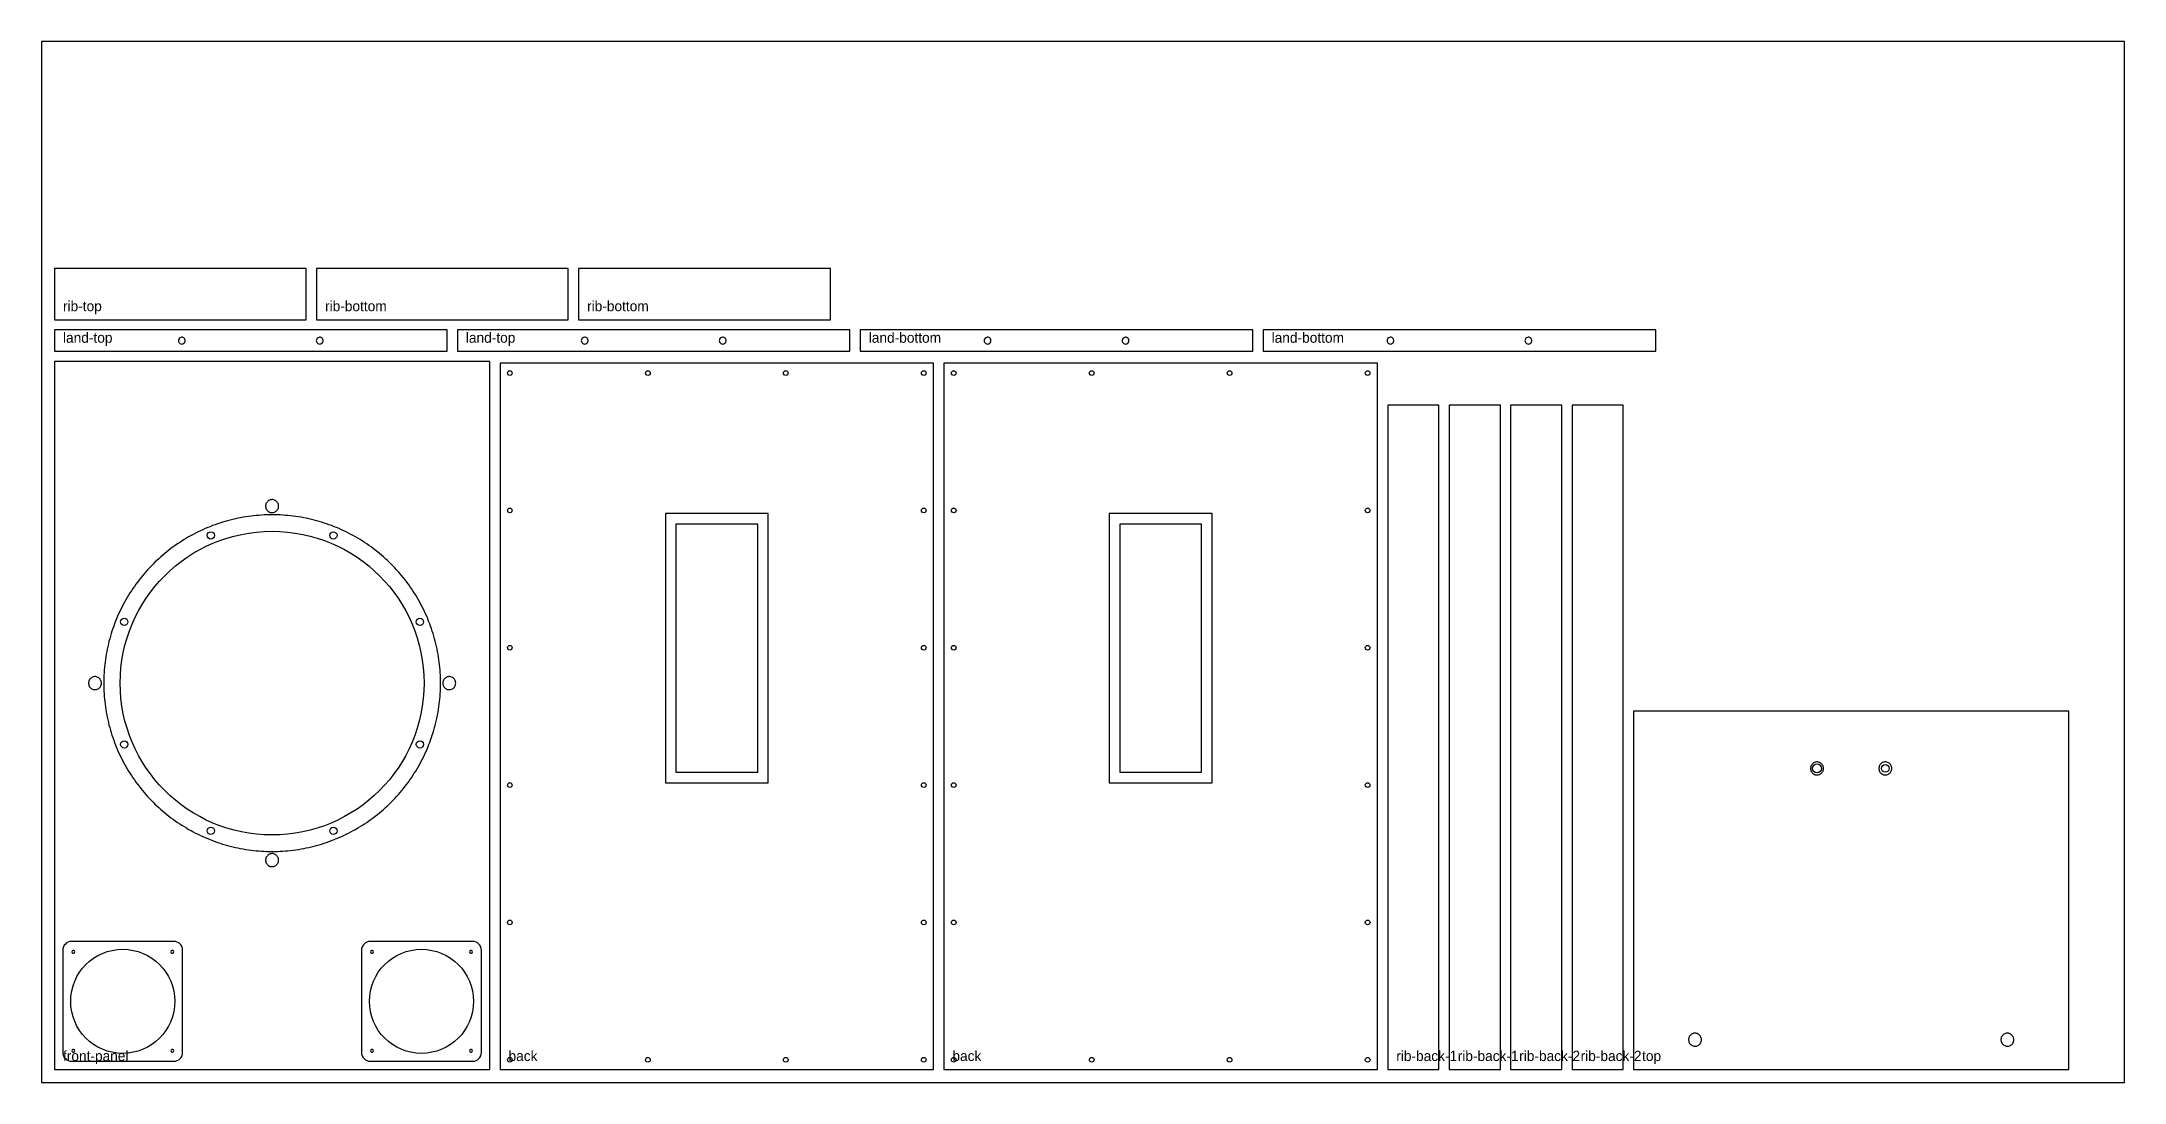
# Model space of a CAD drawing. Header units: millimetres. Extents: x 0 to 2440, y 0 to 1220.
import ezdxf

# ---------------------------------------------------------------- set-up
doc = ezdxf.new("R2010")
doc.units = ezdxf.units.MM
for name, color, linetype in [('CUT_INSIDE', 5, 'Continuous'), ('CUT_OUTSIDE', 1, 'Continuous'), ('POCKET_11MM', 3, 'Continuous'), ('POCKET_12MM', 3, 'Continuous'), ('POCKET_15MM', 3, 'Continuous'), ('POCKET_21MM', 3, 'Continuous'), ('POCKET_3.2MM', 3, 'Continuous'), ('POCKET_4.5MM', 3, 'Continuous'), ('POCKET_6MM', 3, 'Continuous')]:
    doc.layers.add(name, color=color, linetype=linetype)

msp = doc.modelspace()

# ---------------------------------------------------------------- linework, layer by layer
at = {"layer": 'CUT_INSIDE'}
for points in [[(839, 654.5), (743, 654.5), (743, 363.5), (839, 363.5), (839, 654.5)], [(1359, 654.5), (1263, 654.5), (1263, 363.5), (1359, 363.5), (1359, 654.5)]]:
    msp.add_lwpolyline(points, close=True, dxfattribs=at)
for centre, radius in [((548.5, 831.5), 2.75), ((710.2, 831.5), 2.75), ((871.8, 831.5), 2.75), ((1033.5, 831.5), 2.75), ((1068.5, 831.5), 2.75), ((1230.2, 831.5), 2.75), ((1391.8, 831.5), 2.75), ((1553.5, 831.5), 2.75), ((548.5, 670.5), 2.75), ((1033.5, 670.5), 2.75), ((1068.5, 670.5), 2.75), ((1553.5, 670.5), 2.75), ((270, 468), 178), ((198.2, 641.2), 4.25), ((341.8, 641.2), 4.25), ((96.8, 539.8), 4.25), ((443.2, 539.8), 4.25), ((548.5, 509.5), 2.75), ((1033.5, 509.5), 2.75), ((1068.5, 509.5), 2.75), ((1553.5, 509.5), 2.75), ((96.8, 396.2), 4.25), ((443.2, 396.2), 4.25), ((2080, 368), 5.25), ((2160, 368), 4.5), ((548.5, 348.5), 2.75), ((1033.5, 348.5), 2.75), ((1068.5, 348.5), 2.75), ((1553.5, 348.5), 2.75), ((198.2, 294.8), 4.25), ((341.8, 294.8), 4.25), ((548.5, 187.5), 2.75), ((1033.5, 187.5), 2.75), ((1068.5, 187.5), 2.75), ((1553.5, 187.5), 2.75), ((95, 95), 61), ((445, 95), 61), ((548.5, 26.5), 2.75), ((710.2, 26.5), 2.75), ((871.8, 26.5), 2.75), ((1033.5, 26.5), 2.75), ((1068.5, 26.5), 2.75), ((1230.2, 26.5), 2.75), ((1391.8, 26.5), 2.75), ((1553.5, 26.5), 2.75)]:
    msp.add_circle(centre, radius, dxfattribs=at)
at = {"layer": 'CUT_OUTSIDE'}
for points in [[(310, 894), (310, 954), (15, 954), (15, 894), (310, 894)], [(617, 894), (617, 954), (322, 954), (322, 894), (617, 894)], [(924, 894), (924, 954), (629, 954), (629, 894), (924, 894)], [(15, 857), (475, 857), (475, 882), (15, 882), (15, 857)], [(487, 857), (947, 857), (947, 882), (487, 882), (487, 857)], [(959, 857), (1419, 857), (1419, 882), (959, 882), (959, 857)], [(1431, 857), (1891, 857), (1891, 882), (1431, 882), (1431, 857)], [(15, 15), (525, 15), (525, 845), (15, 845), (15, 15)], [(537, 15), (1045, 15), (1045, 843), (537, 843), (537, 15)], [(1057, 15), (1565, 15), (1565, 843), (1057, 843), (1057, 15)], [(1637, 15), (1637, 794), (1577, 794), (1577, 15), (1637, 15)], [(1709, 15), (1709, 794), (1649, 794), (1649, 15), (1709, 15)], [(1721, 794), (1721, 15), (1781, 15), (1781, 794), (1721, 794)], [(1793, 794), (1793, 15), (1853, 15), (1853, 794), (1793, 794)], [(1865, 435), (1865, 15), (2375, 15), (2375, 435), (1865, 435)]]:
    msp.add_lwpolyline(points, close=True, dxfattribs=at)
at = {"layer": 'POCKET_11MM'}
msp.add_lwpolyline([(467.3, 468), (467.3, 471.1), (467.2, 474.2), (467.1, 477.3), (466.9, 480.4), (466.7, 483.5), (466.4, 486.6), (466.1, 489.7), (465.7, 492.7), (465.3, 495.8), (464.9, 498.9), (464.4, 501.9), (463.8, 505), (463.2, 508), (462.5, 511), (461.8, 514.1), (461.1, 517.1), (460.3, 520.1), (459.5, 523), (458.6, 526), (457.6, 529), (456.7, 531.9), (455.6, 534.8), (454.6, 537.7), (453.4, 540.6), (452.3, 543.5), (451.1, 546.4), (449.8, 549.2), (448.5, 552), (447.2, 554.8), (445.8, 557.6), (444.4, 560.3), (442.9, 563), (441.4, 565.8), (439.8, 568.4), (438.2, 571.1), (436.6, 573.7), (434.9, 576.3), (433.2, 578.9), (431.4, 581.4), (429.6, 584), (427.8, 586.5), (425.9, 588.9), (424, 591.4), (422, 593.8), (420, 596.1), (418, 598.5), (415.9, 600.8), (413.8, 603.1), (411.7, 605.3), (409.5, 607.5), (407.3, 609.7), (405.1, 611.8), (402.8, 613.9), (400.5, 616), (398.1, 618), (395.8, 620), (393.4, 622), (390.9, 623.9), (388.5, 625.8), (386, 627.6), (383.4, 629.4), (380.9, 631.2), (378.3, 632.9), (375.7, 634.6), (373.1, 636.2), (370.4, 637.8), (367.8, 639.4), (365, 640.9), (362.3, 642.4), (359.6, 643.8), (356.8, 645.2), (354, 646.5), (351.2, 647.8), (348.4, 649.1), (345.5, 650.3), (342.6, 651.4), (339.7, 652.6), (336.8, 653.6), (333.9, 654.7), (331, 655.6), (328, 656.6), (325, 657.5), (322.1, 658.3), (319.1, 659.1), (316.1, 659.8), (313, 660.5), (310, 661.2), (307, 661.8), (303.9, 662.4), (300.9, 662.9), (297.8, 663.3), (294.7, 663.7), (291.7, 664.1), (288.6, 664.4), (285.5, 664.7), (282.4, 664.9), (279.3, 665.1), (276.2, 665.2), (273.1, 665.3), (270, 665.3), (266.9, 665.3), (263.8, 665.2), (260.7, 665.1), (257.6, 664.9), (254.5, 664.7), (251.4, 664.4), (248.3, 664.1), (245.3, 663.7), (242.2, 663.3), (239.1, 662.9), (236.1, 662.4), (233, 661.8), (230, 661.2), (227, 660.5), (223.9, 659.8), (220.9, 659.1), (217.9, 658.3), (215, 657.5), (212, 656.6), (209, 655.6), (206.1, 654.7), (203.2, 653.6), (200.3, 652.6), (197.4, 651.4), (194.5, 650.3), (191.6, 649.1), (188.8, 647.8), (186, 646.5), (183.2, 645.2), (180.4, 643.8), (177.7, 642.4), (175, 640.9), (172.2, 639.4), (169.6, 637.8), (166.9, 636.2), (164.3, 634.6), (161.7, 632.9), (159.1, 631.2), (156.6, 629.4), (154, 627.6), (151.5, 625.8), (149.1, 623.9), (146.6, 622), (144.2, 620), (141.9, 618), (139.5, 616), (137.2, 613.9), (134.9, 611.8), (132.7, 609.7), (130.5, 607.5), (128.3, 605.3), (126.2, 603.1), (124.1, 600.8), (122, 598.5), (120, 596.1), (118, 593.8), (116, 591.4), (114.1, 588.9), (112.2, 586.5), (110.4, 584), (108.6, 581.4), (106.8, 578.9), (105.1, 576.3), (103.4, 573.7), (101.8, 571.1), (100.2, 568.4), (98.6, 565.8), (97.1, 563), (95.6, 560.3), (94.2, 557.6), (92.8, 554.8), (91.5, 552), (90.2, 549.2), (88.9, 546.4), (87.7, 543.5), (86.6, 540.6), (85.4, 537.7), (84.4, 534.8), (83.3, 531.9), (82.4, 529), (81.4, 526), (80.5, 523), (79.7, 520.1), (78.9, 517.1), (78.2, 514.1), (77.5, 511), (76.8, 508), (76.2, 505), (75.6, 501.9), (75.1, 498.9), (74.7, 495.8), (74.3, 492.7), (73.9, 489.7), (73.6, 486.6), (73.3, 483.5), (73.1, 480.4), (72.9, 477.3), (72.8, 474.2), (72.7, 471.1), (72.7, 468), (72.7, 464.9), (72.8, 461.8), (72.9, 458.7), (73.1, 455.6), (73.3, 452.5), (73.6, 449.4), (73.9, 446.3), (74.3, 443.3), (74.7, 440.2), (75.1, 437.1), (75.6, 434.1), (76.2, 431), (76.8, 428), (77.5, 425), (78.2, 421.9), (78.9, 418.9), (79.7, 415.9), (80.5, 413), (81.4, 410), (82.4, 407), (83.3, 404.1), (84.4, 401.2), (85.4, 398.3), (86.6, 395.4), (87.7, 392.5), (88.9, 389.6), (90.2, 386.8), (91.5, 384), (92.8, 381.2), (94.2, 378.4), (95.6, 375.7), (97.1, 373), (98.6, 370.2), (100.2, 367.6), (101.8, 364.9), (103.4, 362.3), (105.1, 359.7), (106.8, 357.1), (108.6, 354.6), (110.4, 352), (112.2, 349.5), (114.1, 347.1), (116, 344.6), (118, 342.2), (120, 339.9), (122, 337.5), (124.1, 335.2), (126.2, 332.9), (128.3, 330.7), (130.5, 328.5), (132.7, 326.3), (134.9, 324.2), (137.2, 322.1), (139.5, 320), (141.9, 318), (144.2, 316), (146.6, 314), (149.1, 312.1), (151.5, 310.2), (154, 308.4), (156.6, 306.6), (159.1, 304.8), (161.7, 303.1), (164.3, 301.4), (166.9, 299.8), (169.6, 298.2), (172.2, 296.6), (175, 295.1), (177.7, 293.6), (180.4, 292.2), (183.2, 290.8), (186, 289.5), (188.8, 288.2), (191.6, 286.9), (194.5, 285.7), (197.4, 284.6), (200.3, 283.4), (203.2, 282.4), (206.1, 281.3), (209, 280.4), (212, 279.4), (215, 278.5), (217.9, 277.7), (220.9, 276.9), (223.9, 276.2), (227, 275.5), (230, 274.8), (233, 274.2), (236.1, 273.6), (239.1, 273.1), (242.2, 272.7), (245.3, 272.3), (248.3, 271.9), (251.4, 271.6), (254.5, 271.3), (257.6, 271.1), (260.7, 270.9), (263.8, 270.8), (266.9, 270.7), (270, 270.7), (273.1, 270.7), (276.2, 270.8), (279.3, 270.9), (282.4, 271.1), (285.5, 271.3), (288.6, 271.6), (291.7, 271.9), (294.7, 272.3), (297.8, 272.7), (300.9, 273.1), (303.9, 273.6), (307, 274.2), (310, 274.8), (313, 275.5), (316.1, 276.2), (319.1, 276.9), (322.1, 277.7), (325, 278.5), (328, 279.4), (331, 280.4), (333.9, 281.3), (336.8, 282.4), (339.7, 283.4), (342.6, 284.6), (345.5, 285.7), (348.4, 286.9), (351.2, 288.2), (354, 289.5), (356.8, 290.8), (359.6, 292.2), (362.3, 293.6), (365, 295.1), (367.8, 296.6), (370.4, 298.2), (373.1, 299.8), (375.7, 301.4), (378.3, 303.1), (380.9, 304.8), (383.4, 306.6), (386, 308.4), (388.5, 310.2), (390.9, 312.1), (393.4, 314), (395.8, 316), (398.1, 318), (400.5, 320), (402.8, 322.1), (405.1, 324.2), (407.3, 326.3), (409.5, 328.5), (411.7, 330.7), (413.8, 332.9), (415.9, 335.2), (418, 337.5), (420, 339.9), (422, 342.2), (424, 344.6), (425.9, 347.1), (427.8, 349.5), (429.6, 352), (431.4, 354.6), (433.2, 357.1), (434.9, 359.7), (436.6, 362.3), (438.2, 364.9), (439.8, 367.6), (441.4, 370.2), (442.9, 373), (444.4, 375.7), (445.8, 378.4), (447.2, 381.2), (448.5, 384), (449.8, 386.8), (451.1, 389.6), (452.3, 392.5), (453.4, 395.4), (454.6, 398.3), (455.6, 401.2), (456.7, 404.1), (457.6, 407), (458.6, 410), (459.5, 413), (460.3, 415.9), (461.1, 418.9), (461.8, 421.9), (462.5, 425), (463.2, 428), (463.8, 431), (464.4, 434.1), (464.9, 437.1), (465.3, 440.2), (465.7, 443.3), (466.1, 446.3), (466.4, 449.4), (466.7, 452.5), (466.9, 455.6), (467.1, 458.7), (467.2, 461.8), (467.3, 464.9), (467.3, 468)], close=True, dxfattribs=at)
at = {"layer": 'POCKET_12MM'}
for points in [[(160.2, 869.5), (160.3, 868.5), (160.7, 867.6), (161.3, 866.8), (162, 866.1), (162.9, 865.7), (163.9, 865.5), (164.9, 865.6), (165.9, 865.9), (166.7, 866.4), (167.4, 867.1), (167.9, 868), (168.1, 869), (168.1, 870), (167.9, 871), (167.4, 871.9), (166.7, 872.6), (165.9, 873.1), (164.9, 873.4), (163.9, 873.5), (162.9, 873.3), (162, 872.9), (161.3, 872.2), (160.7, 871.4), (160.3, 870.5), (160.2, 869.5)], [(321.8, 869.5), (322, 868.5), (322.3, 867.6), (322.9, 866.8), (323.7, 866.1), (324.6, 865.7), (325.6, 865.5), (326.6, 865.6), (327.5, 865.9), (328.4, 866.4), (329.1, 867.1), (329.6, 868), (329.8, 869), (329.8, 870), (329.6, 871), (329.1, 871.9), (328.4, 872.6), (327.5, 873.1), (326.6, 873.4), (325.6, 873.5), (324.6, 873.3), (323.7, 872.9), (322.9, 872.2), (322.3, 871.4), (322, 870.5), (321.8, 869.5)], [(632.2, 869.5), (632.3, 868.5), (632.7, 867.6), (633.3, 866.8), (634, 866.1), (634.9, 865.7), (635.9, 865.5), (636.9, 865.6), (637.9, 865.9), (638.7, 866.4), (639.4, 867.1), (639.9, 868), (640.1, 869), (640.1, 870), (639.9, 871), (639.4, 871.9), (638.7, 872.6), (637.9, 873.1), (636.9, 873.4), (635.9, 873.5), (634.9, 873.3), (634, 872.9), (633.3, 872.2), (632.7, 871.4), (632.3, 870.5), (632.2, 869.5)], [(793.8, 869.5), (794, 868.5), (794.3, 867.6), (794.9, 866.8), (795.7, 866.1), (796.6, 865.7), (797.6, 865.5), (798.6, 865.6), (799.5, 865.9), (800.4, 866.4), (801.1, 867.1), (801.6, 868), (801.8, 869), (801.8, 870), (801.6, 871), (801.1, 871.9), (800.4, 872.6), (799.5, 873.1), (798.6, 873.4), (797.6, 873.5), (796.6, 873.3), (795.7, 872.9), (794.9, 872.2), (794.3, 871.4), (794, 870.5), (793.8, 869.5)], [(1104.2, 869.5), (1104.3, 868.5), (1104.7, 867.6), (1105.3, 866.8), (1106, 866.1), (1106.9, 865.7), (1107.9, 865.5), (1108.9, 865.6), (1109.9, 865.9), (1110.7, 866.4), (1111.4, 867.1), (1111.9, 868), (1112.1, 869), (1112.1, 870), (1111.9, 871), (1111.4, 871.9), (1110.7, 872.6), (1109.9, 873.1), (1108.9, 873.4), (1107.9, 873.5), (1106.9, 873.3), (1106, 872.9), (1105.3, 872.2), (1104.7, 871.4), (1104.3, 870.5), (1104.2, 869.5)], [(1265.8, 869.5), (1266, 868.5), (1266.3, 867.6), (1266.9, 866.8), (1267.7, 866.1), (1268.6, 865.7), (1269.6, 865.5), (1270.6, 865.6), (1271.5, 865.9), (1272.4, 866.4), (1273.1, 867.1), (1273.6, 868), (1273.8, 869), (1273.8, 870), (1273.6, 871), (1273.1, 871.9), (1272.4, 872.6), (1271.5, 873.1), (1270.6, 873.4), (1269.6, 873.5), (1268.6, 873.3), (1267.7, 872.9), (1266.9, 872.2), (1266.3, 871.4), (1266, 870.5), (1265.8, 869.5)], [(1576.2, 869.5), (1576.3, 868.5), (1576.7, 867.6), (1577.3, 866.8), (1578, 866.1), (1578.9, 865.7), (1579.9, 865.5), (1580.9, 865.6), (1581.9, 865.9), (1582.7, 866.4), (1583.4, 867.1), (1583.9, 868), (1584.1, 869), (1584.1, 870), (1583.9, 871), (1583.4, 871.9), (1582.7, 872.6), (1581.9, 873.1), (1580.9, 873.4), (1579.9, 873.5), (1578.9, 873.3), (1578, 872.9), (1577.3, 872.2), (1576.7, 871.4), (1576.3, 870.5), (1576.2, 869.5)], [(1737.8, 869.5), (1738, 868.5), (1738.3, 867.6), (1738.9, 866.8), (1739.7, 866.1), (1740.6, 865.7), (1741.6, 865.5), (1742.6, 865.6), (1743.5, 865.9), (1744.4, 866.4), (1745.1, 867.1), (1745.6, 868), (1745.8, 869), (1745.8, 870), (1745.6, 871), (1745.1, 871.9), (1744.4, 872.6), (1743.5, 873.1), (1742.6, 873.4), (1741.6, 873.5), (1740.6, 873.3), (1739.7, 872.9), (1738.9, 872.2), (1738.3, 871.4), (1738, 870.5), (1737.8, 869.5)]]:
    msp.add_lwpolyline(points, close=True, dxfattribs=at)
at = {"layer": 'POCKET_15MM'}
for points in [[(2087.6, 368), (2087.5, 369), (2087.3, 370), (2087, 371), (2086.5, 371.9), (2086, 372.7), (2085.3, 373.5), (2084.5, 374.1), (2083.7, 374.7), (2082.7, 375.1), (2081.8, 375.4), (2080.8, 375.6), (2079.7, 375.6), (2078.7, 375.5), (2077.7, 375.3), (2076.8, 374.9), (2075.9, 374.4), (2075.1, 373.8), (2074.4, 373.1), (2073.7, 372.3), (2073.2, 371.4), (2072.8, 370.5), (2072.6, 369.5), (2072.4, 368.5), (2072.4, 367.5), (2072.6, 366.5), (2072.8, 365.5), (2073.2, 364.6), (2073.7, 363.7), (2074.4, 362.9), (2075.1, 362.2), (2075.9, 361.6), (2076.8, 361.1), (2077.7, 360.7), (2078.7, 360.5), (2079.7, 360.4), (2080.8, 360.4), (2081.8, 360.6), (2082.7, 360.9), (2083.7, 361.3), (2084.5, 361.9), (2085.3, 362.5), (2086, 363.3), (2086.5, 364.1), (2087, 365), (2087.3, 366), (2087.5, 367), (2087.6, 368)], [(2167.6, 368), (2167.5, 369), (2167.3, 370), (2167, 371), (2166.5, 371.9), (2166, 372.7), (2165.3, 373.5), (2164.5, 374.1), (2163.7, 374.7), (2162.7, 375.1), (2161.8, 375.4), (2160.8, 375.6), (2159.7, 375.6), (2158.7, 375.5), (2157.7, 375.3), (2156.8, 374.9), (2155.9, 374.4), (2155.1, 373.8), (2154.4, 373.1), (2153.7, 372.3), (2153.2, 371.4), (2152.8, 370.5), (2152.6, 369.5), (2152.4, 368.5), (2152.4, 367.5), (2152.6, 366.5), (2152.8, 365.5), (2153.2, 364.6), (2153.7, 363.7), (2154.4, 362.9), (2155.1, 362.2), (2155.9, 361.6), (2156.8, 361.1), (2157.7, 360.7), (2158.7, 360.5), (2159.7, 360.4), (2160.8, 360.4), (2161.8, 360.6), (2162.7, 360.9), (2163.7, 361.3), (2164.5, 361.9), (2165.3, 362.5), (2166, 363.3), (2166.5, 364.1), (2167, 365), (2167.3, 366), (2167.5, 367), (2167.6, 368)], [(1944.6, 50), (1944.5, 51), (1944.3, 52), (1944, 53), (1943.5, 53.9), (1943, 54.7), (1942.3, 55.5), (1941.5, 56.1), (1940.7, 56.7), (1939.7, 57.1), (1938.8, 57.4), (1937.8, 57.6), (1936.7, 57.6), (1935.7, 57.5), (1934.7, 57.3), (1933.8, 56.9), (1932.9, 56.4), (1932.1, 55.8), (1931.4, 55.1), (1930.7, 54.3), (1930.2, 53.4), (1929.8, 52.5), (1929.6, 51.5), (1929.4, 50.5), (1929.4, 49.5), (1929.6, 48.5), (1929.8, 47.5), (1930.2, 46.6), (1930.7, 45.7), (1931.4, 44.9), (1932.1, 44.2), (1932.9, 43.6), (1933.8, 43.1), (1934.7, 42.7), (1935.7, 42.5), (1936.7, 42.4), (1937.8, 42.4), (1938.8, 42.6), (1939.7, 42.9), (1940.7, 43.3), (1941.5, 43.9), (1942.3, 44.5), (1943, 45.3), (1943.5, 46.1), (1944, 47), (1944.3, 48), (1944.5, 49), (1944.6, 50)], [(2310.6, 50), (2310.5, 51), (2310.3, 52), (2310, 53), (2309.5, 53.9), (2309, 54.7), (2308.3, 55.5), (2307.5, 56.1), (2306.7, 56.7), (2305.7, 57.1), (2304.8, 57.4), (2303.8, 57.6), (2302.7, 57.6), (2301.7, 57.5), (2300.7, 57.3), (2299.8, 56.9), (2298.9, 56.4), (2298.1, 55.8), (2297.4, 55.1), (2296.7, 54.3), (2296.2, 53.4), (2295.8, 52.5), (2295.6, 51.5), (2295.4, 50.5), (2295.4, 49.5), (2295.6, 48.5), (2295.8, 47.5), (2296.2, 46.6), (2296.7, 45.7), (2297.4, 44.9), (2298.1, 44.2), (2298.9, 43.6), (2299.8, 43.1), (2300.7, 42.7), (2301.7, 42.5), (2302.7, 42.4), (2303.8, 42.4), (2304.8, 42.6), (2305.7, 42.9), (2306.7, 43.3), (2307.5, 43.9), (2308.3, 44.5), (2309, 45.3), (2309.5, 46.1), (2310, 47), (2310.3, 48), (2310.5, 49), (2310.6, 50)]]:
    msp.add_lwpolyline(points, close=True, dxfattribs=at)
at = {"layer": 'POCKET_21MM'}
for points in [[(38.8, 153), (38.4, 154), (37.5, 154.7), (36.5, 154.7), (35.6, 154), (35.2, 153), (35.6, 152), (36.5, 151.3), (37.5, 151.3), (38.4, 152), (38.8, 153)], [(154.8, 153), (154.4, 154), (153.5, 154.7), (152.5, 154.7), (151.6, 154), (151.2, 153), (151.6, 152), (152.5, 151.3), (153.5, 151.3), (154.4, 152), (154.8, 153)], [(388.8, 153), (388.4, 154), (387.5, 154.7), (386.5, 154.7), (385.6, 154), (385.2, 153), (385.6, 152), (386.5, 151.3), (387.5, 151.3), (388.4, 152), (388.8, 153)], [(504.8, 153), (504.4, 154), (503.5, 154.7), (502.5, 154.7), (501.6, 154), (501.2, 153), (501.6, 152), (502.5, 151.3), (503.5, 151.3), (504.4, 152), (504.8, 153)], [(38.8, 37), (38.4, 38), (37.5, 38.7), (36.5, 38.7), (35.6, 38), (35.2, 37), (35.6, 36), (36.5, 35.3), (37.5, 35.3), (38.4, 36), (38.8, 37)], [(154.8, 37), (154.4, 38), (153.5, 38.7), (152.5, 38.7), (151.6, 38), (151.2, 37), (151.6, 36), (152.5, 35.3), (153.5, 35.3), (154.4, 36), (154.8, 37)], [(388.8, 37), (388.4, 38), (387.5, 38.7), (386.5, 38.7), (385.6, 38), (385.2, 37), (385.6, 36), (386.5, 35.3), (387.5, 35.3), (388.4, 36), (388.8, 37)], [(504.8, 37), (504.4, 38), (503.5, 38.7), (502.5, 38.7), (501.6, 38), (501.2, 37), (501.6, 36), (502.5, 35.3), (503.5, 35.3), (504.4, 36), (504.8, 37)]]:
    msp.add_lwpolyline(points, close=True, dxfattribs=at)
at = {"layer": 'POCKET_3.2MM'}
for points in [[(277.6, 675.5), (277.5, 676.5), (277.3, 677.5), (277, 678.5), (276.5, 679.4), (276, 680.2), (275.3, 681), (274.5, 681.6), (273.7, 682.2), (272.7, 682.6), (271.8, 682.9), (270.8, 683.1), (269.7, 683.1), (268.7, 683), (267.7, 682.8), (266.8, 682.4), (265.9, 681.9), (265.1, 681.3), (264.4, 680.6), (263.7, 679.8), (263.2, 678.9), (262.8, 678), (262.6, 677), (262.4, 676), (262.4, 675), (262.6, 674), (262.8, 673), (263.2, 672.1), (263.7, 671.2), (264.4, 670.4), (265.1, 669.7), (265.9, 669.1), (266.8, 668.6), (267.7, 668.2), (268.7, 668), (269.7, 667.9), (270.8, 667.9), (271.8, 668.1), (272.7, 668.4), (273.7, 668.8), (274.5, 669.4), (275.3, 670), (276, 670.8), (276.5, 671.6), (277, 672.5), (277.3, 673.5), (277.5, 674.5), (277.6, 675.5)], [(70.1, 468), (70, 469), (69.8, 470), (69.5, 471), (69, 471.9), (68.5, 472.7), (67.8, 473.5), (67, 474.1), (66.2, 474.7), (65.2, 475.1), (64.3, 475.4), (63.3, 475.6), (62.2, 475.6), (61.2, 475.5), (60.2, 475.3), (59.3, 474.9), (58.4, 474.4), (57.6, 473.8), (56.9, 473.1), (56.2, 472.3), (55.7, 471.4), (55.3, 470.5), (55.1, 469.5), (54.9, 468.5), (54.9, 467.5), (55.1, 466.5), (55.3, 465.5), (55.7, 464.6), (56.2, 463.7), (56.9, 462.9), (57.6, 462.2), (58.4, 461.6), (59.3, 461.1), (60.2, 460.7), (61.2, 460.5), (62.2, 460.4), (63.3, 460.4), (64.3, 460.6), (65.2, 460.9), (66.2, 461.3), (67, 461.9), (67.8, 462.5), (68.5, 463.3), (69, 464.1), (69.5, 465), (69.8, 466), (70, 467), (70.1, 468)], [(485.1, 468), (485, 469), (484.8, 470), (484.5, 471), (484, 471.9), (483.5, 472.7), (482.8, 473.5), (482, 474.1), (481.2, 474.7), (480.2, 475.1), (479.3, 475.4), (478.3, 475.6), (477.2, 475.6), (476.2, 475.5), (475.2, 475.3), (474.3, 474.9), (473.4, 474.4), (472.6, 473.8), (471.9, 473.1), (471.2, 472.3), (470.7, 471.4), (470.3, 470.5), (470.1, 469.5), (469.9, 468.5), (469.9, 467.5), (470.1, 466.5), (470.3, 465.5), (470.7, 464.6), (471.2, 463.7), (471.9, 462.9), (472.6, 462.2), (473.4, 461.6), (474.3, 461.1), (475.2, 460.7), (476.2, 460.5), (477.2, 460.4), (478.3, 460.4), (479.3, 460.6), (480.2, 460.9), (481.2, 461.3), (482, 461.9), (482.8, 462.5), (483.5, 463.3), (484, 464.1), (484.5, 465), (484.8, 466), (485, 467), (485.1, 468)], [(277.6, 260.5), (277.5, 261.5), (277.3, 262.5), (277, 263.5), (276.5, 264.4), (276, 265.2), (275.3, 266), (274.5, 266.6), (273.7, 267.2), (272.7, 267.6), (271.8, 267.9), (270.8, 268.1), (269.7, 268.1), (268.7, 268), (267.7, 267.8), (266.8, 267.4), (265.9, 266.9), (265.1, 266.3), (264.4, 265.6), (263.7, 264.8), (263.2, 263.9), (262.8, 263), (262.6, 262), (262.4, 261), (262.4, 260), (262.6, 259), (262.8, 258), (263.2, 257.1), (263.7, 256.2), (264.4, 255.4), (265.1, 254.7), (265.9, 254.1), (266.8, 253.6), (267.7, 253.2), (268.7, 253), (269.7, 252.9), (270.8, 252.9), (271.8, 253.1), (272.7, 253.4), (273.7, 253.8), (274.5, 254.4), (275.3, 255), (276, 255.8), (276.5, 256.6), (277, 257.5), (277.3, 258.5), (277.5, 259.5), (277.6, 260.5)]]:
    msp.add_lwpolyline(points, close=True, dxfattribs=at)
at = {"layer": 'POCKET_4.5MM'}
for points in [[(730.8, 351.2), (851.2, 351.2), (851.2, 666.8), (730.8, 666.8), (730.8, 351.2)], [(1250.8, 351.2), (1371.2, 351.2), (1371.2, 666.8), (1250.8, 666.8), (1250.8, 351.2)]]:
    msp.add_lwpolyline(points, close=True, dxfattribs=at)
at = {"layer": 'POCKET_6MM'}
for points in [[(165.2, 155), (165.1, 157), (164.5, 158.9), (163.5, 160.7), (162.2, 162.2), (160.7, 163.5), (158.9, 164.5), (157, 165.1), (155, 165.2), (35, 165.2), (33, 165.1), (31.1, 164.5), (29.3, 163.5), (27.8, 162.2), (26.5, 160.7), (25.5, 158.9), (24.9, 157), (24.8, 155), (24.8, 35), (24.9, 33), (25.5, 31.1), (26.5, 29.3), (27.8, 27.8), (29.3, 26.5), (31.1, 25.5), (33, 24.9), (35, 24.8), (155, 24.8), (157, 24.9), (158.9, 25.5), (160.7, 26.5), (162.2, 27.8), (163.5, 29.3), (164.5, 31.1), (165.1, 33), (165.2, 35), (165.2, 155)], [(515.2, 155), (515.1, 157), (514.5, 158.9), (513.5, 160.7), (512.2, 162.2), (510.7, 163.5), (508.9, 164.5), (507, 165.1), (505, 165.2), (385, 165.2), (383, 165.1), (381.1, 164.5), (379.3, 163.5), (377.8, 162.2), (376.5, 160.7), (375.5, 158.9), (374.9, 157), (374.8, 155), (374.8, 35), (374.9, 33), (375.5, 31.1), (376.5, 29.3), (377.8, 27.8), (379.3, 26.5), (381.1, 25.5), (383, 24.9), (385, 24.8), (505, 24.8), (507, 24.9), (508.9, 25.5), (510.7, 26.5), (512.2, 27.8), (513.5, 29.3), (514.5, 31.1), (515.1, 33), (515.2, 35), (515.2, 155)]]:
    msp.add_lwpolyline(points, close=True, dxfattribs=at)
at = {"layer": 'SHEET_EDGE'}
msp.add_lwpolyline([(0, 0), (2440, 0), (2440, 1220), (0, 1220)], close=True, dxfattribs=at)

# ---------------------------------------------------------------- texts
at = {"layer": 'NOTES'}
for s, p in [('rib-top', (25, 904)), ('rib-bottom', (332, 904)), ('rib-bottom', (639, 904)), ('land-top', (25, 867)), ('land-top', (497, 867)), ('land-bottom', (969, 867)), ('land-bottom', (1441, 867)), ('front-panel', (25, 25)), ('back', (547, 25)), ('back', (1067, 25)), ('rib-back-1', (1587, 25)), ('rib-back-1', (1659, 25)), ('rib-back-2', (1731, 25)), ('rib-back-2', (1803, 25)), ('top', (1875, 25))]:
    msp.add_text(s, height=12, dxfattribs=at).set_placement(p)

doc.saveas('drawing.dxf')
